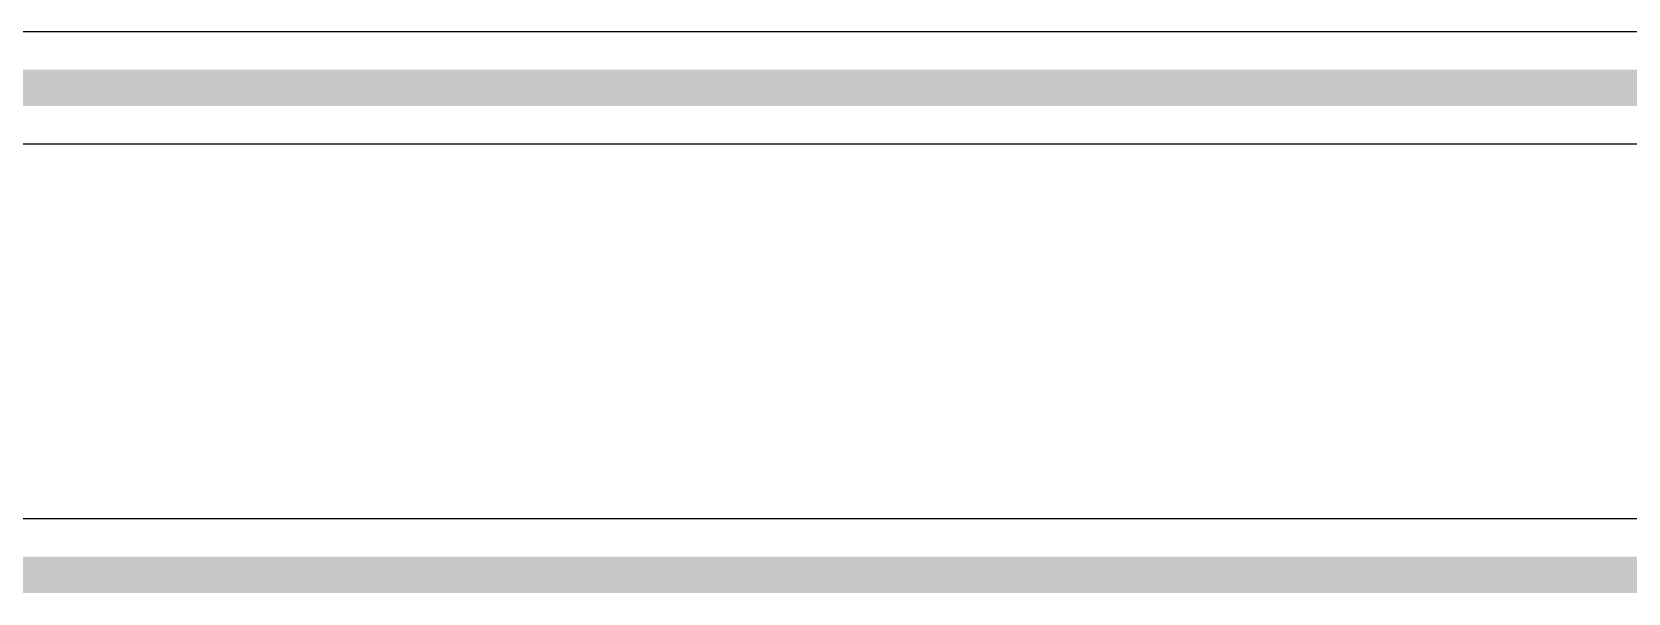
# Model space of a CAD drawing. Header units: inches. Extents: x -5 to 179, y -47 to 8.
# Drawn here: x 68.24 to 76.97, y -36.76 to -33.69 of the extents above; entities that cross this region are included whole.
import ezdxf

# ---------------------------------------------------------------- set-up
doc = ezdxf.new("R2010")
doc.units = ezdxf.units.IN
for name, color, linetype in [('Bottom Layer', 5, 'Continuous'), ('Keep-Out Layer', 6, 'Continuous'), ('Top Layer', 1, 'Continuous')]:
    doc.layers.add(name, color=color, linetype=linetype)

msp = doc.modelspace()

# ---------------------------------------------------------------- linework, layer by layer
at = {"layer": 'Bottom Layer'}
for p, q in [((88.87329951999999, -33.69412362), (25.52669774, -33.69412362)), ((25.4000127, -34.30587754), (88.9999871, -34.30587754)), ((173.0262224, -36.35822294), (0.30437836, -36.35822294))]:
    msp.add_line(p, q, dxfattribs=at)
msp.add_lwpolyline([(25.4, -34.00000058, 0.1999996, 0.1999996, 0), (88.9999998, -34.00000058, 0.1999996, 0.1999996, 0)], format="xyseb", dxfattribs=at)
at = {"layer": 'Keep-Out Layer'}
msp.add_lwpolyline([(-0.0014986, -36.6640999, 0.1999996, 0.1999996, 0), (173.33209936, -36.6640999, 0.1999996, 0.1999996, 0)], format="xyseb", dxfattribs=at)
at = {"layer": 'Top Layer'}
msp.add_line((173.0262224, -36.35822294), (0.30437836, -36.35822294), dxfattribs=at)

doc.saveas('drawing.dxf')
